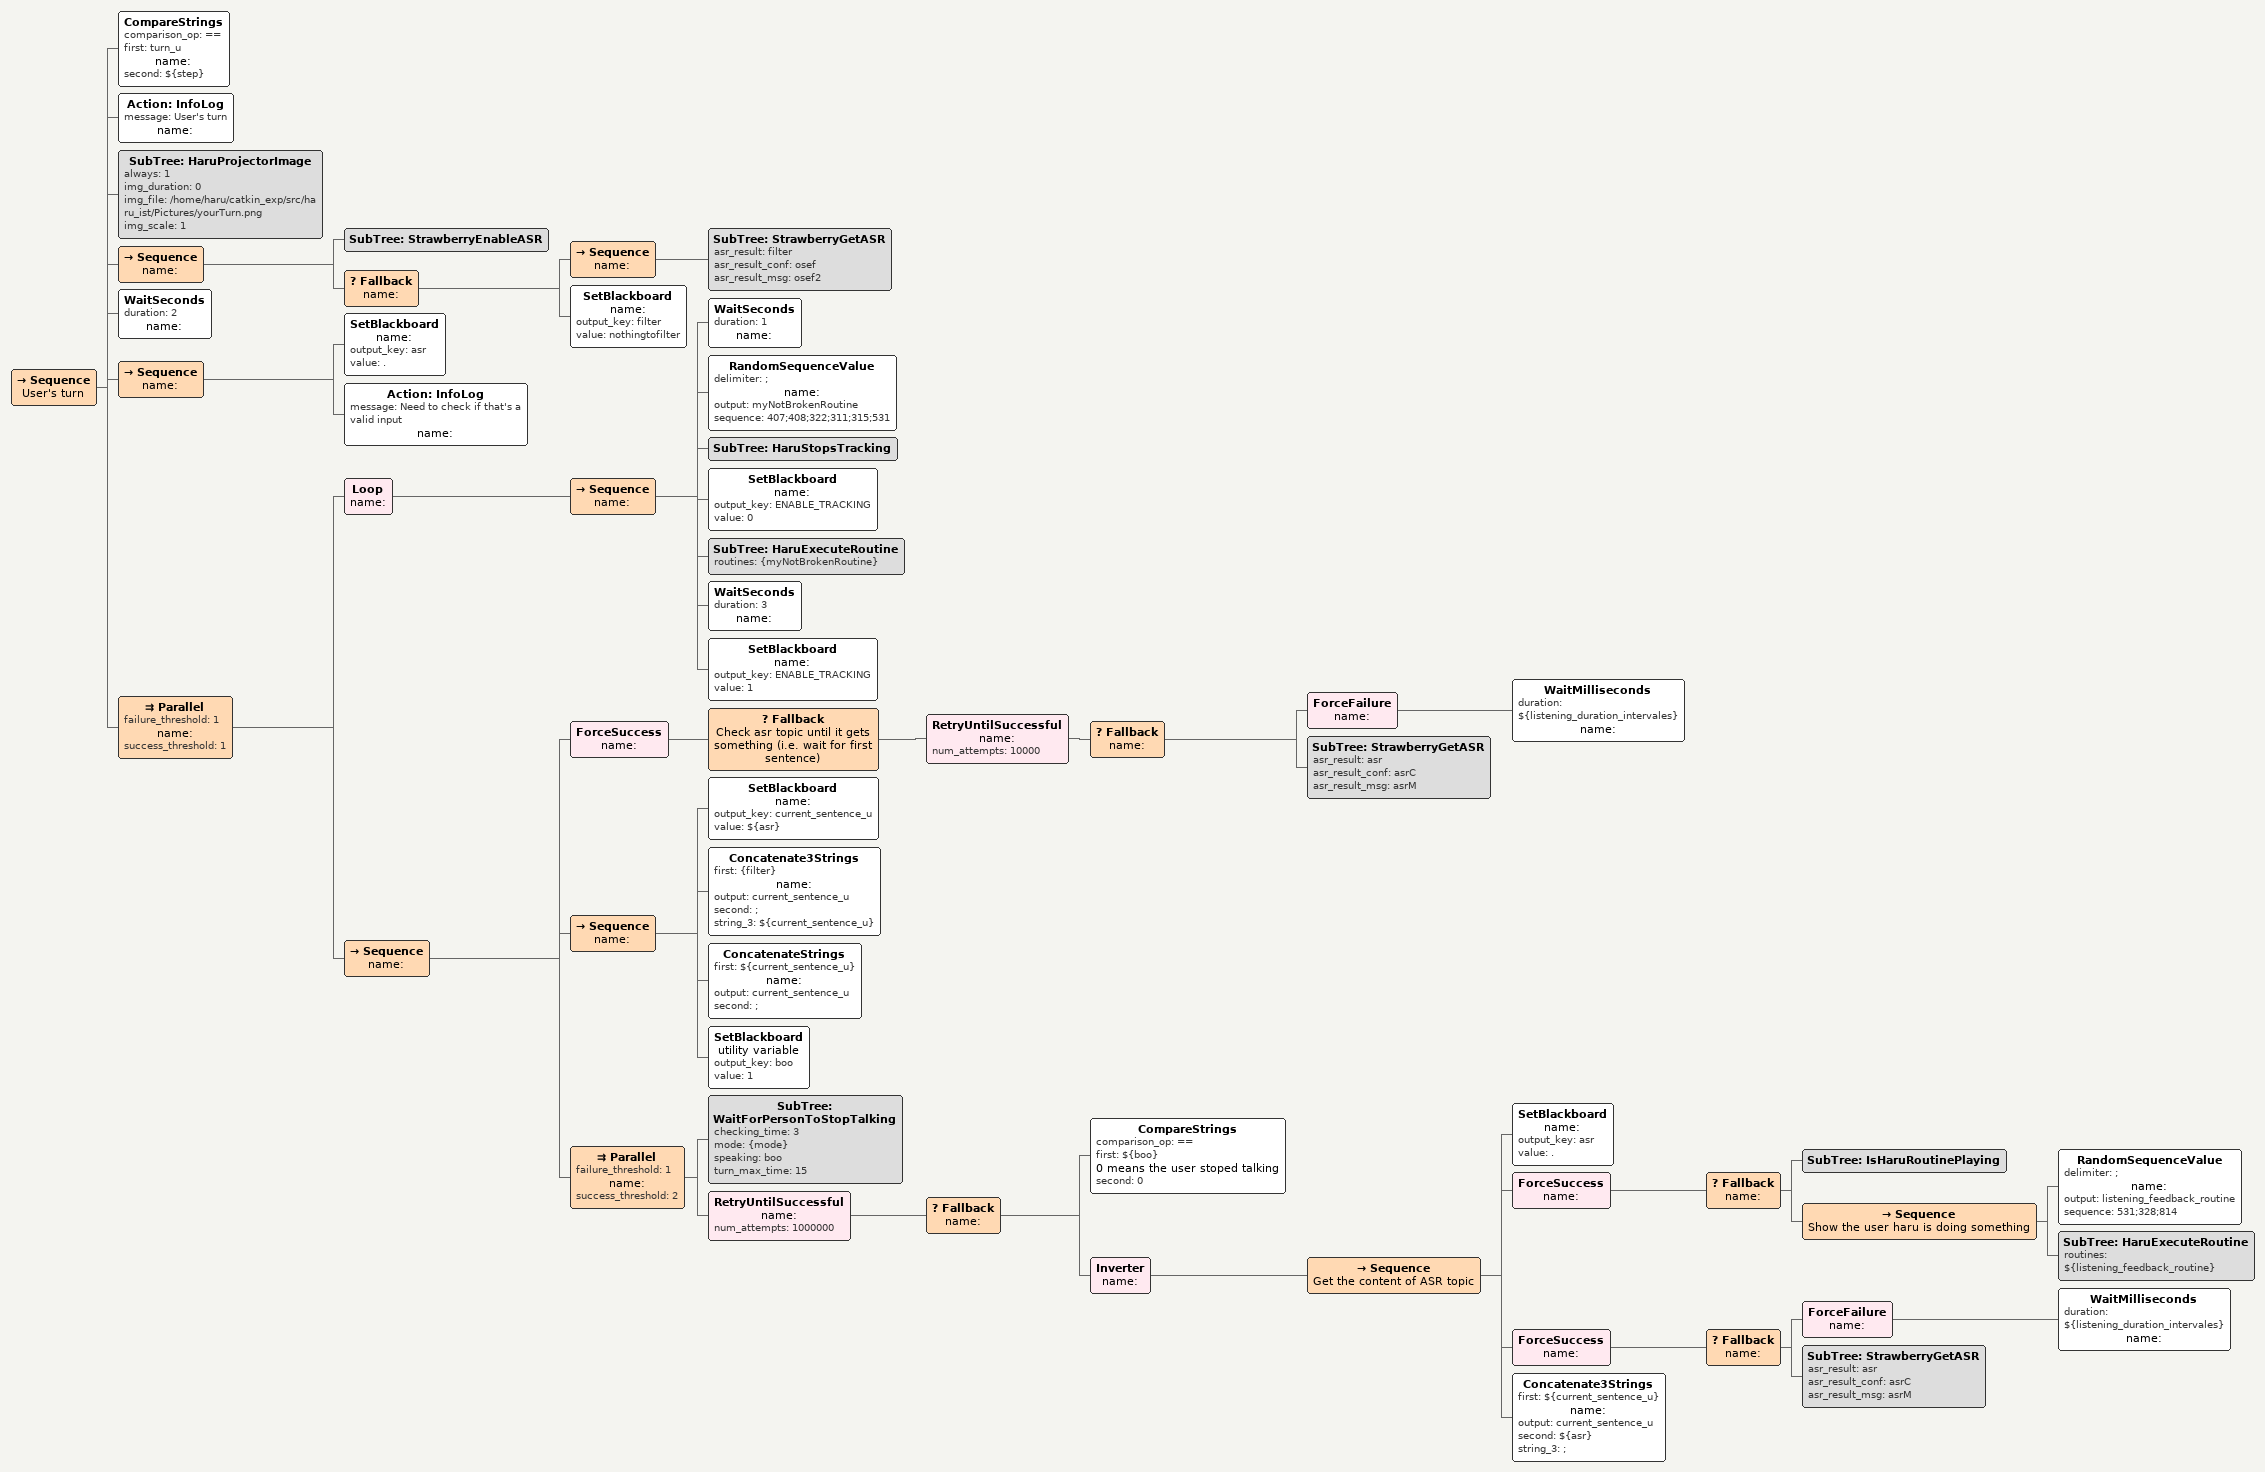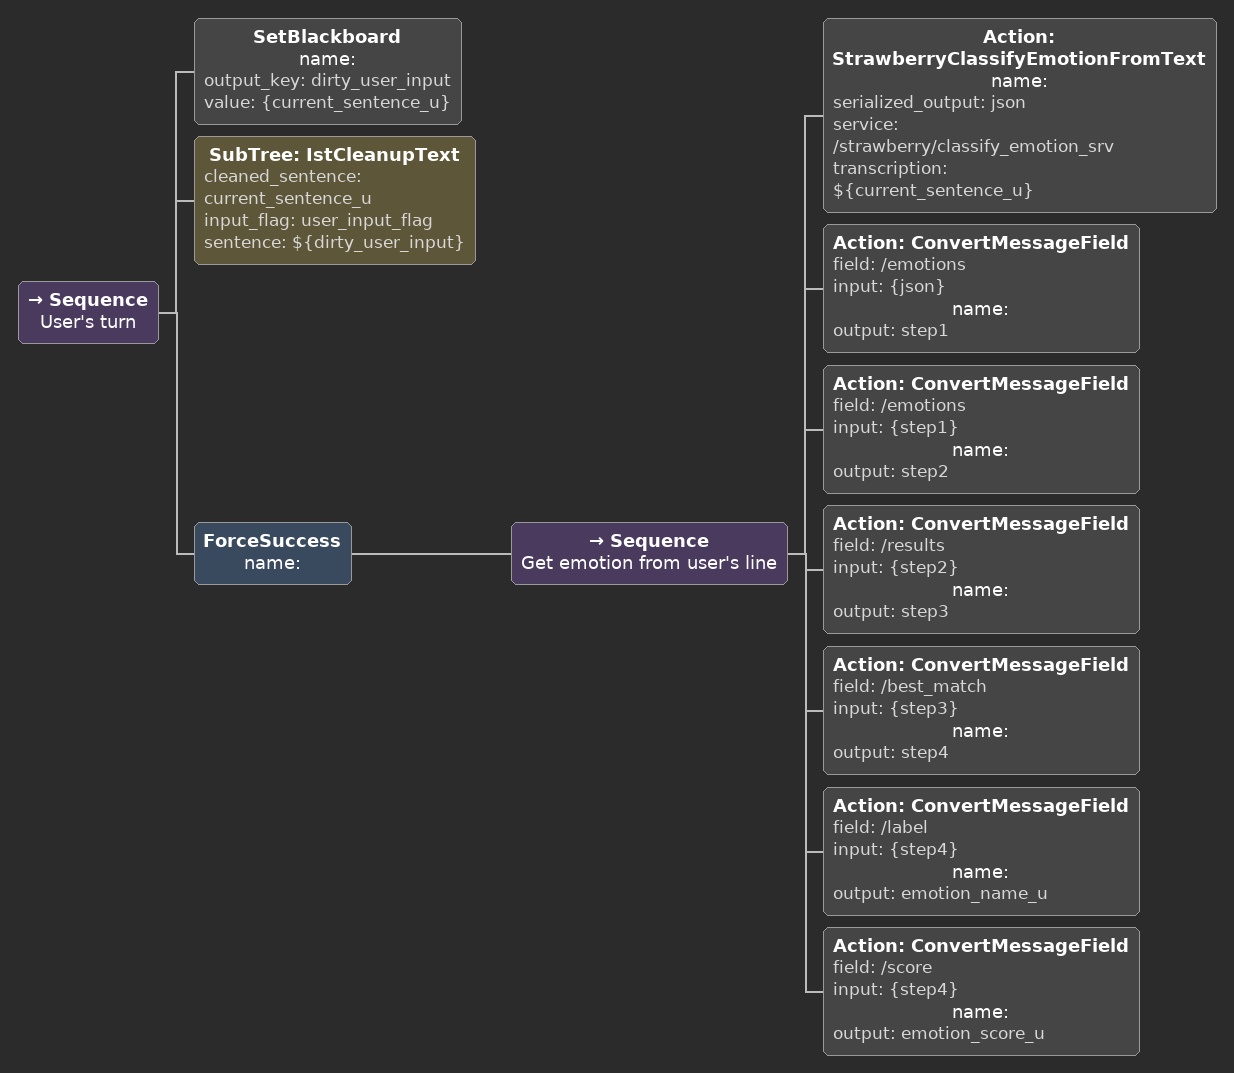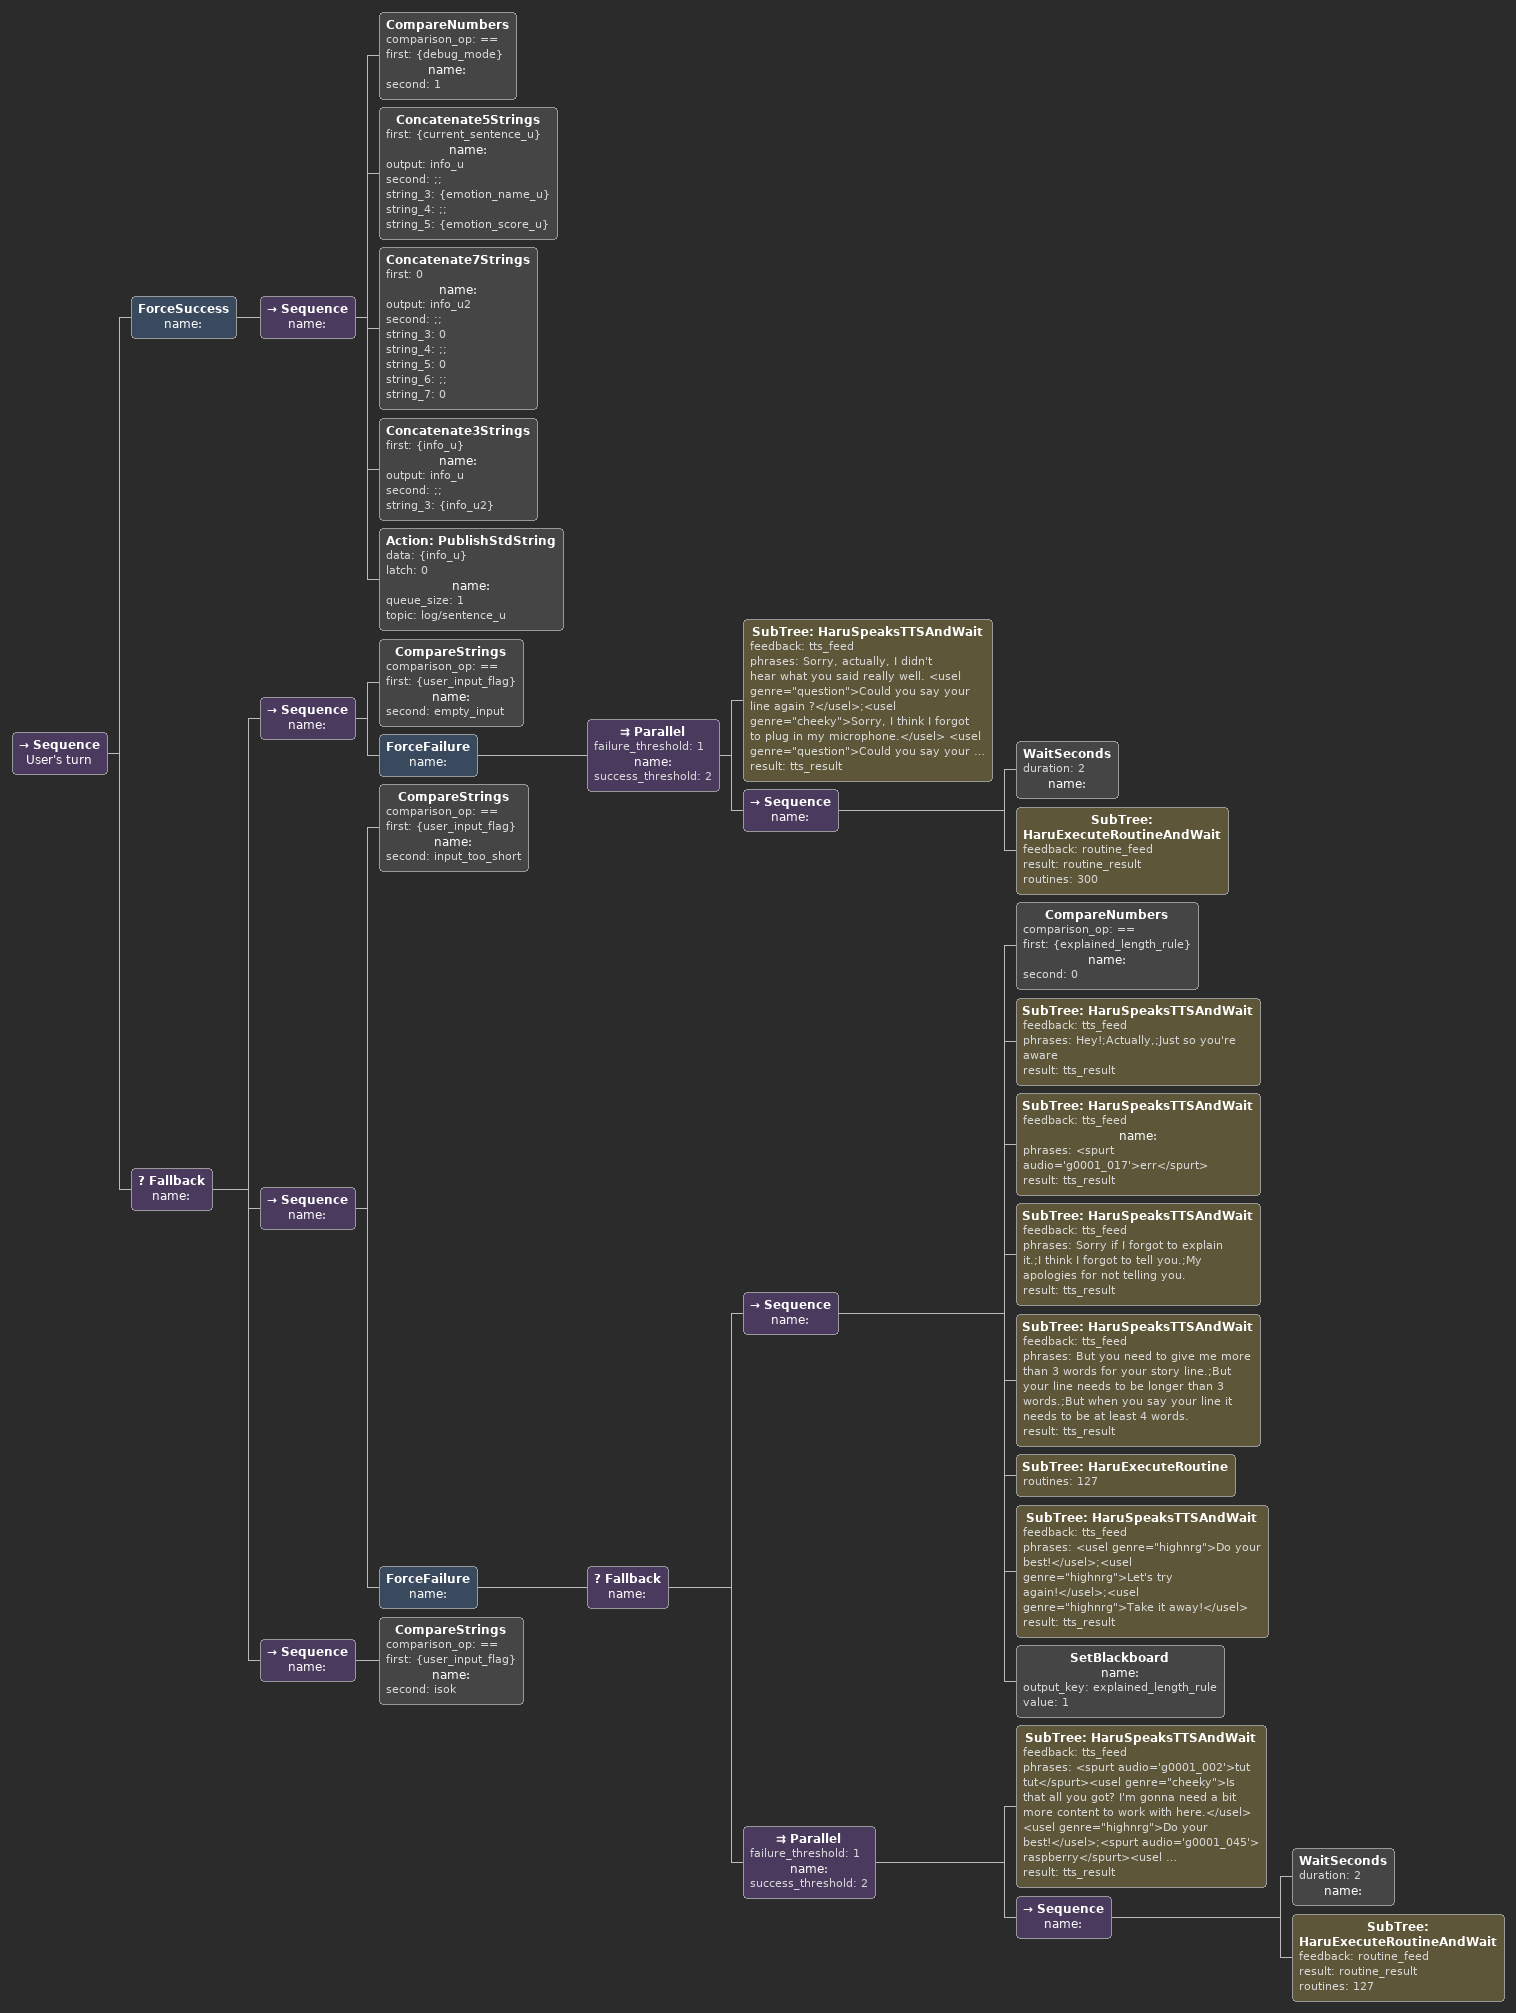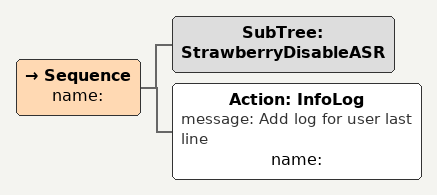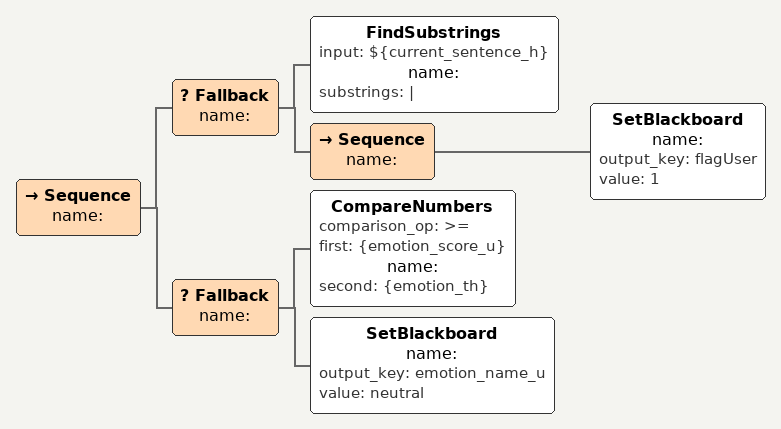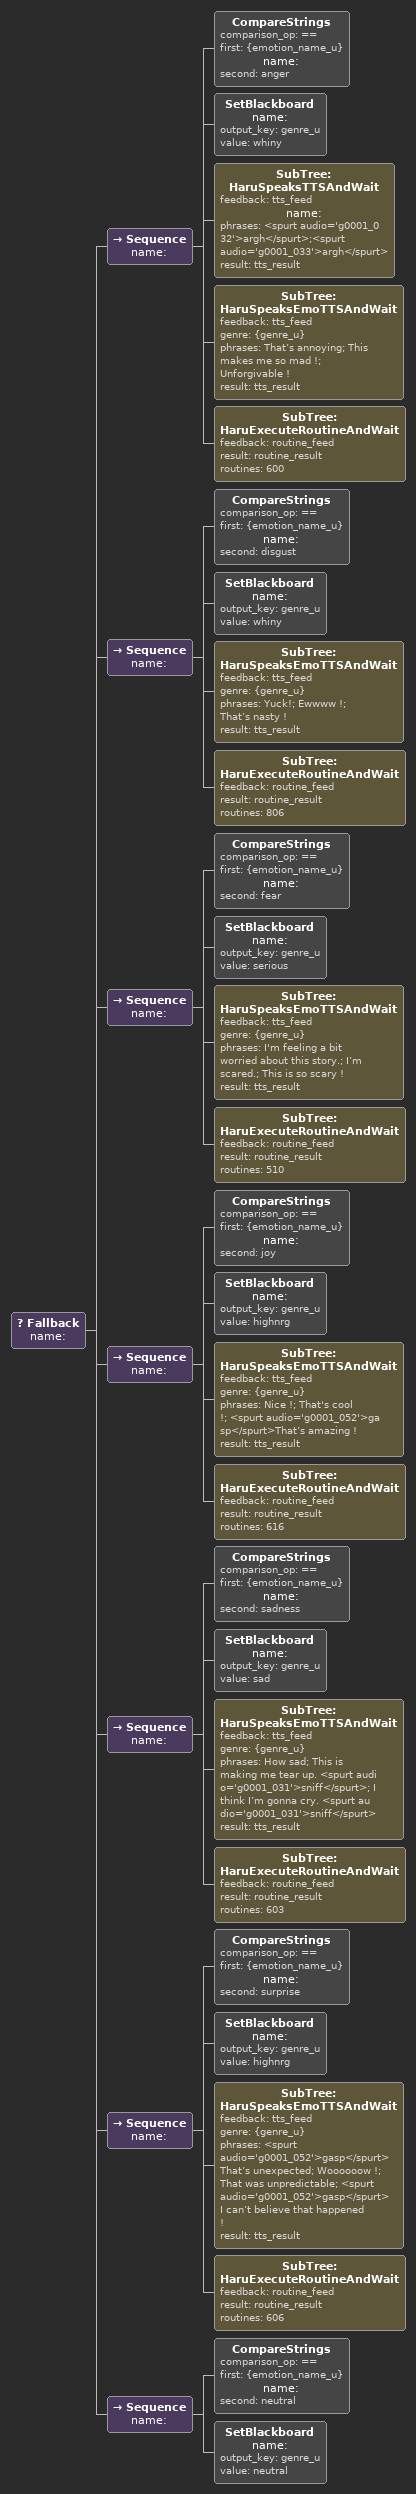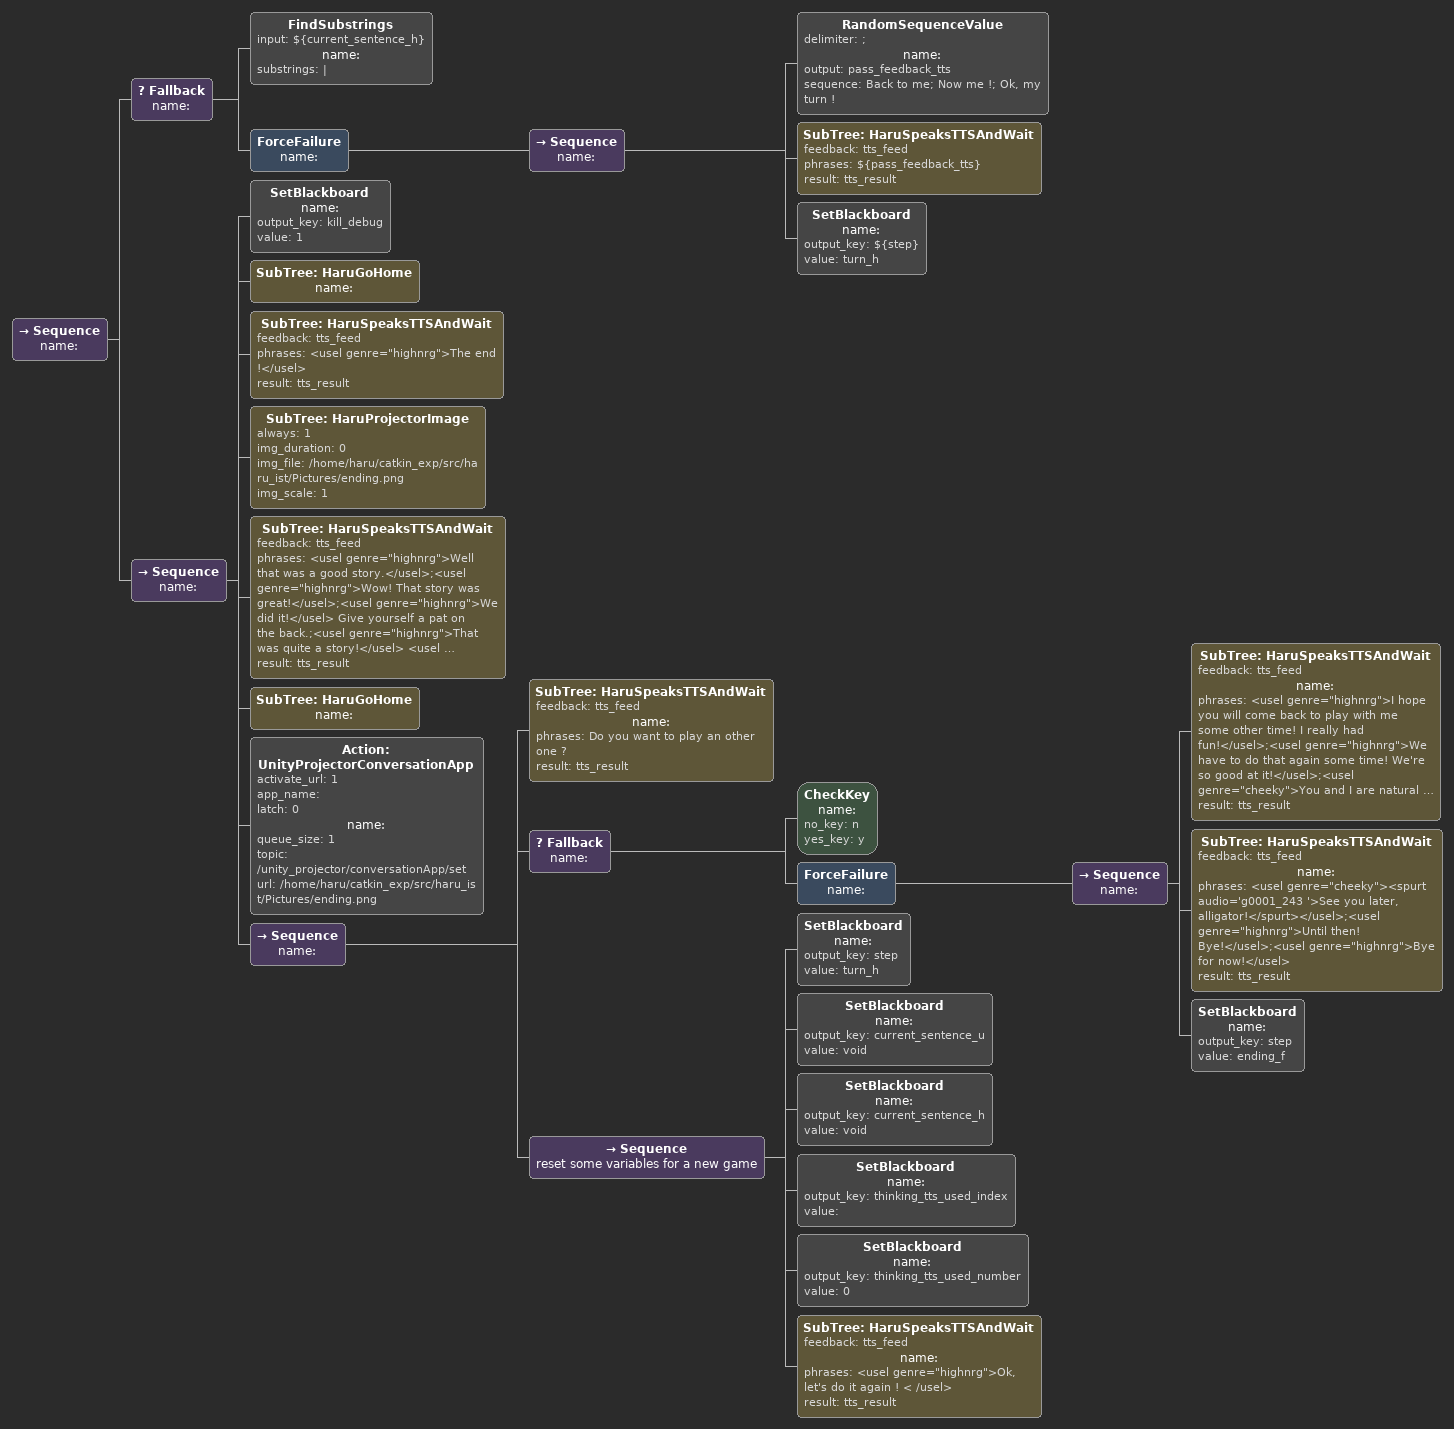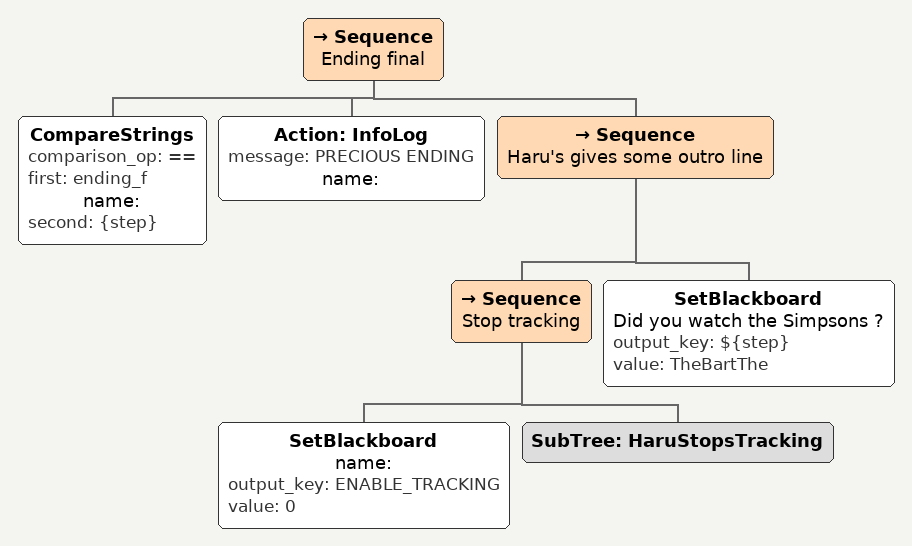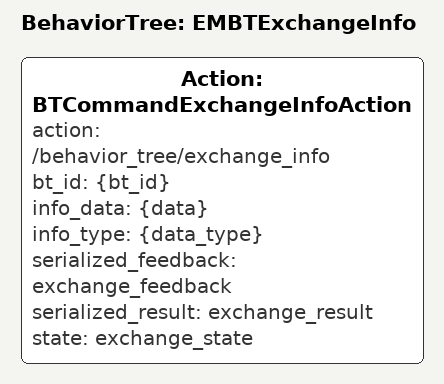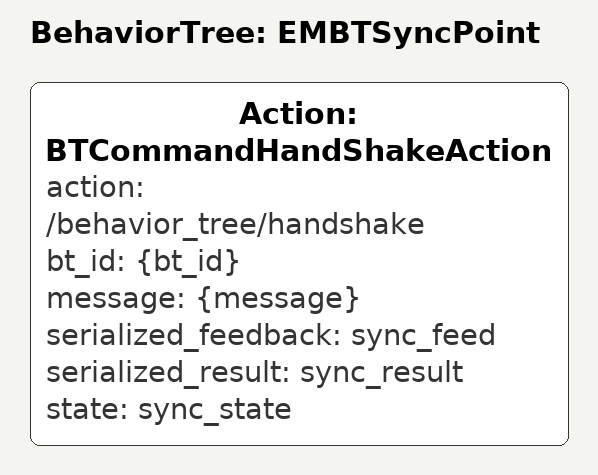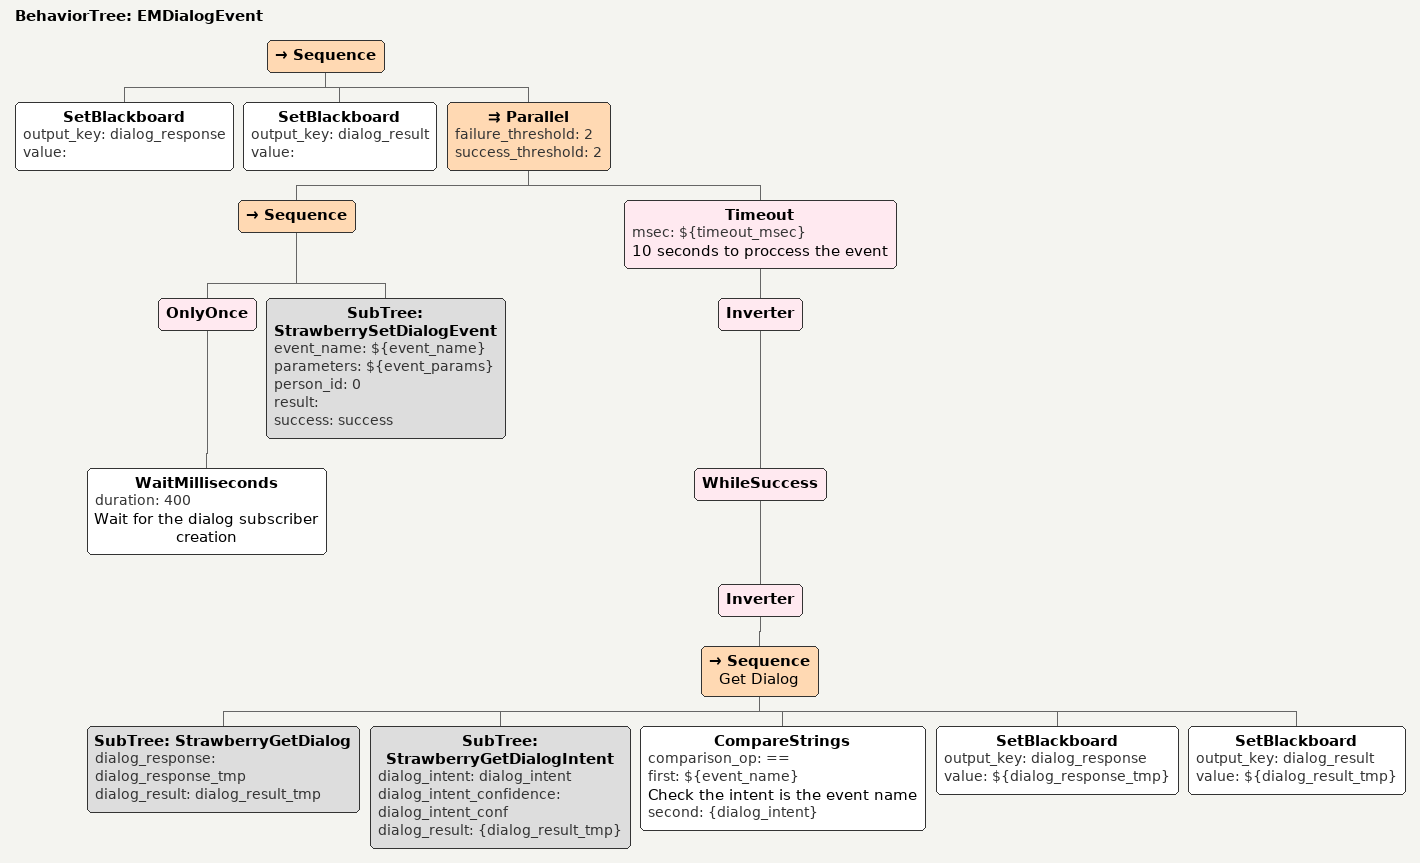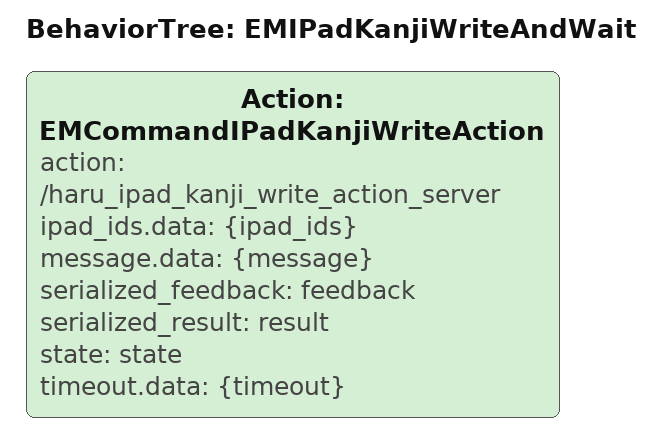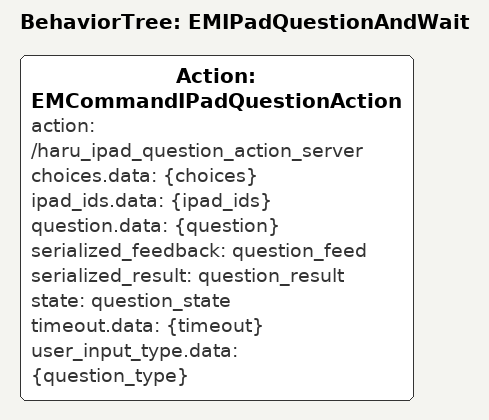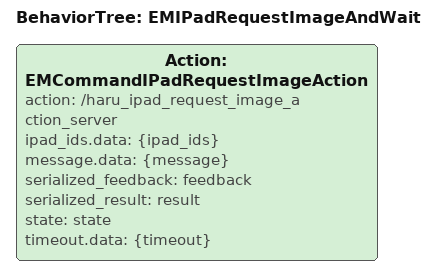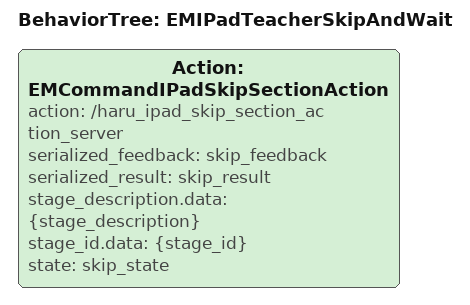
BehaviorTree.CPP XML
<Sequence name="User's turn">
    <CompareStrings comparison_op="==" first="turn_u" name="" second="${step}"/>
    <Action ID="InfoLog" message="User's turn" name=""/>
    <SubTree ID="HaruProjectorImage" always="1" img_duration="0" img_file="/home/haru/catkin_exp/src/haru_ist/Pictures/yourTurn.png" img_scale="1"/>
    <Sequence name="">
        <SubTree ID="StrawberryEnableASR"/>
        <Fallback name="">
            <Sequence name="">
                <SubTree ID="StrawberryGetASR" asr_result="filter" asr_result_conf="osef" asr_result_msg="osef2"/>
            </Sequence>
            <SetBlackboard name="" output_key="filter" value="nothingtofilter"/>
        </Fallback>
    </Sequence>
    <WaitSeconds duration="2" name=""/>
    <Sequence name="">
        <SetBlackboard name="" output_key="asr" value="."/>
        <Action ID="InfoLog" message="Need to check if that's a valid input" name=""/>
    </Sequence>
    <Parallel failure_threshold="1" name="" success_threshold="1">
        <Loop name="">
            <Sequence name="">
                <WaitSeconds duration="1" name=""/>
                <RandomSequenceValue delimiter=";" name="" output="myNotBrokenRoutine" sequence="407;408;322;311;315;531"/>
                <SubTree ID="HaruStopsTracking"/>
                <SetBlackboard name="" output_key="ENABLE_TRACKING" value="0"/>
                <SubTree ID="HaruExecuteRoutine" routines="{myNotBrokenRoutine}"/>
                <WaitSeconds duration="3" name=""/>
                <SetBlackboard name="" output_key="ENABLE_TRACKING" value="1"/>
            </Sequence>
        </Loop>
        <Sequence name="">
            <ForceSuccess name="">
                <Fallback name="Check asr topic until it gets something (i.e. wait for first sentence)">
                    <RetryUntilSuccessful name="" num_attempts="10000">
                        <Fallback name="">
                            <ForceFailure name="">
                                <WaitMilliseconds duration="${listening_duration_intervales}" name=""/>
                            </ForceFailure>
                            <SubTree ID="StrawberryGetASR" asr_result="asr" asr_result_conf="asrC" asr_result_msg="asrM"/>
                        </Fallback>
                    </RetryUntilSuccessful>
                </Fallback>
            </ForceSuccess>
            <Sequence name="">
                <SetBlackboard name="" output_key="current_sentence_u" value="${asr}"/>
                <Concatenate3Strings first="{filter}" name="" output="current_sentence_u" second=";" string_3="${current_sentence_u}"/>
                <ConcatenateStrings first="${current_sentence_u}" name="" output="current_sentence_u" second=";"/>
                <SetBlackboard name="utility variable" output_key="boo" value="1"/>
            </Sequence>
            <Parallel failure_threshold="1" name="" success_threshold="2">
                <SubTree ID="WaitForPersonToStopTalking" checking_time="3" mode="{mode}" speaking="boo" turn_max_time="15"/>
                <RetryUntilSuccessful name="" num_attempts="1000000">
                    <Fallback name="">
                        <CompareStrings comparison_op="==" first="${boo}" name="0 means the user stoped talking" second="0"/>
                        <Inverter name="">
                            <Sequence name="Get the content of ASR topic">
                                <SetBlackboard name="" output_key="asr" value="."/>
                                <ForceSuccess name="">
                                    <Fallback name="">
                                        <SubTree ID="IsHaruRoutinePlaying"/>
                                        <Sequence name="Show the user haru is doing something">
                                            <RandomSequenceValue delimiter=";" name="" output="listening_feedback_routine" sequence="531;328;814"/>
                                            <SubTree ID="HaruExecuteRoutine" routines="${listening_feedback_routine}"/>
                                        </Sequence>
                                    </Fallback>
                                </ForceSuccess>
                                <ForceSuccess name="">
                                    <Fallback name="">
                                        <ForceFailure name="">
                                            <WaitMilliseconds duration="${listening_duration_intervales}" name=""/>
                                        </ForceFailure>
                                        <SubTree ID="StrawberryGetASR" asr_result="asr" asr_result_conf="asrC" asr_result_msg="asrM"/>
                                    </Fallback>
                                </ForceSuccess>
                                <Concatenate3Strings first="${current_sentence_u}" name="" output="current_sentence_u" second="${asr}" string_3=";"/>
                            </Sequence>
                        </Inverter>
                    </Fallback>
                </RetryUntilSuccessful>
            </Parallel>
        </Sequence>
    </Parallel>
</Sequence>

<Sequence name="User's turn">
    <SetBlackboard name="" output_key="dirty_user_input" value="{current_sentence_u}"/>
    <SubTree ID="IstCleanupText" cleaned_sentence="current_sentence_u" input_flag="user_input_flag" sentence="${dirty_user_input}"/>
    <ForceSuccess name="">
        <Sequence name="Get emotion from user's line">
            <Action ID="StrawberryClassifyEmotionFromText" name="" serialized_output="json" service="/strawberry/classify_emotion_srv" transcription="${current_sentence_u}"/>
            <Action ID="ConvertMessageField" field="/emotions" input="{json}" name="" output="step1"/>
            <Action ID="ConvertMessageField" field="/emotions" input="{step1}" name="" output="step2"/>
            <Action ID="ConvertMessageField" field="/results" input="{step2}" name="" output="step3"/>
            <Action ID="ConvertMessageField" field="/best_match" input="{step3}" name="" output="step4"/>
            <Action ID="ConvertMessageField" field="/label" input="{step4}" name="" output="emotion_name_u"/>
            <Action ID="ConvertMessageField" field="/score" input="{step4}" name="" output="emotion_score_u"/>
        </Sequence>
    </ForceSuccess>
</Sequence>

<Sequence name="User's turn">
    <ForceSuccess name="">
        <Sequence name="">
            <CompareNumbers comparison_op="==" first="{debug_mode}" name="" second="1"/>
            <Concatenate5Strings first="{current_sentence_u}" name="" output="info_u" second=";;" string_3="{emotion_name_u}" string_4=";;" string_5="{emotion_score_u}"/>
            <Concatenate7Strings first="0" name="" output="info_u2" second=";;" string_3="0" string_4=";;" string_5="0" string_6=";;" string_7="0"/>
            <Concatenate3Strings first="{info_u}" name="" output="info_u" second=";;" string_3="{info_u2}"/>
            <Action ID="PublishStdString" data="{info_u}" latch="0" name="" queue_size="1" topic="log/sentence_u"/>
        </Sequence>
    </ForceSuccess>
    <Fallback name="">
        <Sequence name="">
            <CompareStrings comparison_op="==" first="{user_input_flag}" name="" second="empty_input"/>
            <ForceFailure name="">
                <Parallel failure_threshold="1" name="" success_threshold="2">
                    <SubTree ID="HaruSpeaksTTSAndWait" feedback="tts_feed" phrases="Sorry, actually, I didn't hear what you said really well. &lt;usel genre=&quot;question&quot;>Could you say your line again ?&lt;/usel>;&lt;usel genre=&quot;cheeky&quot;>Sorry, I think I forgot to plug in my microphone.&lt;/usel> &lt;usel genre=&quot;question&quot;>Could you say your line again ?&lt;/usel>;&lt;usel genre=&quot;cheeky&quot;>I'm sorry, I wasn't really paying attention. &lt;/usel>&lt;usel genre=&quot;question&quot;>Could you say your line again ?&lt;/usel>" result="tts_result"/>
                    <Sequence name="">
                        <WaitSeconds duration="2" name=""/>
                        <SubTree ID="HaruExecuteRoutineAndWait" feedback="routine_feed" result="routine_result" routines="300"/>
                    </Sequence>
                </Parallel>
            </ForceFailure>
        </Sequence>
        <Sequence name="">
            <CompareStrings comparison_op="==" first="{user_input_flag}" name="" second="input_too_short"/>
            <ForceFailure name="">
                <Fallback name="">
                    <Sequence name="">
                        <CompareNumbers comparison_op="==" first="{explained_length_rule}" name="" second="0"/>
                        <SubTree ID="HaruSpeaksTTSAndWait" feedback="tts_feed" phrases="Hey!;Actually,;Just so you're aware" result="tts_result"/>
                        <SubTree ID="HaruSpeaksTTSAndWait" feedback="tts_feed" name="" phrases="&lt;spurt audio='g0001_017'>err&lt;/spurt>" result="tts_result"/>
                        <SubTree ID="HaruSpeaksTTSAndWait" feedback="tts_feed" phrases="		Sorry if I forgot to explain it.;I think I forgot to tell you.;My apologies for not telling you." result="tts_result"/>
                        <SubTree ID="HaruSpeaksTTSAndWait" feedback="tts_feed" phrases="		But you need to give me more than 3 words for your story line.;But your line needs to be longer than 3 words.;But when you say your line it needs to be at least 4 words." result="tts_result"/>
                        <SubTree ID="HaruExecuteRoutine" routines="127"/>
                        <SubTree ID="HaruSpeaksTTSAndWait" feedback="tts_feed" phrases="		&lt;usel genre=&quot;highnrg&quot;>Do your best!&lt;/usel>;&lt;usel genre=&quot;highnrg&quot;>Let's try again!&lt;/usel>;&lt;usel genre=&quot;highnrg&quot;>Take it away!&lt;/usel>" result="tts_result"/>
                        <SetBlackboard name="" output_key="explained_length_rule" value="1"/>
                    </Sequence>
                    <Parallel failure_threshold="1" name="" success_threshold="2">
                        <SubTree ID="HaruSpeaksTTSAndWait" feedback="tts_feed" phrases="&lt;spurt audio='g0001_002'>tut tut&lt;/spurt>&lt;usel genre=&quot;cheeky&quot;>Is that all you got? I'm gonna need a bit more content to work with here.&lt;/usel> &lt;usel genre=&quot;highnrg&quot;>Do your best!&lt;/usel>;&lt;spurt audio='g0001_045'>raspberry&lt;/spurt>&lt;usel genre=&quot;cheeky&quot;>We might need a bit more content to make the story really interesting.&lt;/usel> &lt;usel genre=&quot;highnrg&quot;>Let's go again!&lt;/usel>;&lt;spurt audio='g0001_002'>tut tut&lt;/spurt>&lt;usel genre=&quot;cheeky&quot;>Is this your first time creating a story?&lt;/usel> &lt;usel genre=&quot;whiny&quot;>Give me some more!&lt;/usel>" result="tts_result"/>
                        <Sequence name="">
                            <WaitSeconds duration="2" name=""/>
                            <SubTree ID="HaruExecuteRoutineAndWait" feedback="routine_feed" result="routine_result" routines="127"/>
                        </Sequence>
                    </Parallel>
                </Fallback>
            </ForceFailure>
        </Sequence>
        <Sequence name="">
            <CompareStrings comparison_op="==" first="{user_input_flag}" name="" second="isok"/>
        </Sequence>
    </Fallback>
</Sequence>

<Sequence name="">
    <SubTree ID="StrawberryDisableASR"/>
    <Action ID="InfoLog" message="Add log for user last line" name=""/>
</Sequence>

<Sequence name="">
    <Fallback name="">
        <FindSubstrings input="${current_sentence_h}" name="" substrings="|"/>
        <Sequence name="">
            <SetBlackboard name="" output_key="flagUser" value="1"/>
        </Sequence>
    </Fallback>
    <Fallback name="">
        <CompareNumbers comparison_op=">=" first="{emotion_score_u}" name="" second="{emotion_th}"/>
        <SetBlackboard name="" output_key="emotion_name_u" value="neutral"/>
    </Fallback>
</Sequence>

<Fallback name="">
    <Sequence name="">
        <CompareStrings comparison_op="==" first="{emotion_name_u}" name="" second="anger"/>
        <SetBlackboard name="" output_key="genre_u" value="whiny"/>
        <SubTree ID="HaruSpeaksTTSAndWait" feedback="tts_feed" name="" phrases="&lt;spurt audio='g0001_032'>argh&lt;/spurt>;&lt;spurt audio='g0001_033'>argh&lt;/spurt>" result="tts_result"/>
        <SubTree ID="HaruSpeaksEmoTTSAndWait" feedback="tts_feed" genre="{genre_u}" phrases="That’s annoying; This makes me so mad !; Unforgivable ! " result="tts_result"/>
        <SubTree ID="HaruExecuteRoutineAndWait" feedback="routine_feed" result="routine_result" routines="600"/>
    </Sequence>
    <Sequence name="">
        <CompareStrings comparison_op="==" first="{emotion_name_u}" name="" second="disgust"/>
        <SetBlackboard name="" output_key="genre_u" value="whiny"/>
        <SubTree ID="HaruSpeaksEmoTTSAndWait" feedback="tts_feed" genre="{genre_u}" phrases="Yuck!; Ewwww !; That’s nasty !" result="tts_result"/>
        <SubTree ID="HaruExecuteRoutineAndWait" feedback="routine_feed" result="routine_result" routines="806"/>
    </Sequence>
    <Sequence name="">
        <CompareStrings comparison_op="==" first="{emotion_name_u}" name="" second="fear"/>
        <SetBlackboard name="" output_key="genre_u" value="serious"/>
        <SubTree ID="HaruSpeaksEmoTTSAndWait" feedback="tts_feed" genre="{genre_u}" phrases="I'm feeling a bit worried about this story.; I’m scared.; This is so scary !" result="tts_result"/>
        <SubTree ID="HaruExecuteRoutineAndWait" feedback="routine_feed" result="routine_result" routines="510"/>
    </Sequence>
    <Sequence name="">
        <CompareStrings comparison_op="==" first="{emotion_name_u}" name="" second="joy"/>
        <SetBlackboard name="" output_key="genre_u" value="highnrg"/>
        <SubTree ID="HaruSpeaksEmoTTSAndWait" feedback="tts_feed" genre="{genre_u}" phrases="Nice !; That's cool !;  &lt;spurt audio='g0001_052'>gasp&lt;/spurt>That’s amazing !" result="tts_result"/>
        <SubTree ID="HaruExecuteRoutineAndWait" feedback="routine_feed" result="routine_result" routines="616"/>
    </Sequence>
    <Sequence name="">
        <CompareStrings comparison_op="==" first="{emotion_name_u}" name="" second="sadness"/>
        <SetBlackboard name="" output_key="genre_u" value="sad"/>
        <SubTree ID="HaruSpeaksEmoTTSAndWait" feedback="tts_feed" genre="{genre_u}" phrases="How sad; This is making me tear up. &lt;spurt audio='g0001_031'>sniff&lt;/spurt>; I think I’m gonna cry. &lt;spurt audio='g0001_031'>sniff&lt;/spurt>" result="tts_result"/>
        <SubTree ID="HaruExecuteRoutineAndWait" feedback="routine_feed" result="routine_result" routines="603"/>
    </Sequence>
    <Sequence name="">
        <CompareStrings comparison_op="==" first="{emotion_name_u}" name="" second="surprise"/>
        <SetBlackboard name="" output_key="genre_u" value="highnrg"/>
        <SubTree ID="HaruSpeaksEmoTTSAndWait" feedback="tts_feed" genre="{genre_u}" phrases="&lt;spurt audio='g0001_052'>gasp&lt;/spurt> That’s unexpected; Woooooow !;  That was unpredictable; &lt;spurt audio='g0001_052'>gasp&lt;/spurt> I can’t believe that happened !" result="tts_result"/>
        <SubTree ID="HaruExecuteRoutineAndWait" feedback="routine_feed" result="routine_result" routines="606"/>
    </Sequence>
    <Sequence name="">
        <CompareStrings comparison_op="==" first="{emotion_name_u}" name="" second="neutral"/>
        <SetBlackboard name="" output_key="genre_u" value="neutral"/>
    </Sequence>
</Fallback>

<Sequence name="">
    <Fallback name="">
        <FindSubstrings input="${current_sentence_h}" name="" substrings="|"/>
        <ForceFailure name="">
            <Sequence name="">
                <RandomSequenceValue delimiter=";" name="" output="pass_feedback_tts" sequence="Back to me; Now me !; Ok, my turn !"/>
                <SubTree ID="HaruSpeaksTTSAndWait" feedback="tts_feed" phrases="${pass_feedback_tts}" result="tts_result"/>
                <SetBlackboard name="" output_key="${step}" value="turn_h"/>
            </Sequence>
        </ForceFailure>
    </Fallback>
    <Sequence name="">
        <SetBlackboard name="" output_key="kill_debug" value="1"/>
        <SubTree ID="HaruGoHome" name=""/>
        <SubTree ID="HaruSpeaksTTSAndWait" feedback="tts_feed" phrases="&lt;usel genre=&quot;highnrg&quot;>The end !&lt;/usel>" result="tts_result"/>
        <SubTree ID="HaruProjectorImage" always="1" img_duration="0" img_file="/home/haru/catkin_exp/src/haru_ist/Pictures/ending.png" img_scale="1"/>
        <SubTree ID="HaruSpeaksTTSAndWait" feedback="tts_feed" phrases="&lt;usel genre=&quot;highnrg&quot;>Well that was a good story.&lt;/usel>;&lt;usel genre=&quot;highnrg&quot;>Wow! That story was great!&lt;/usel>;&lt;usel genre=&quot;highnrg&quot;>We did it!&lt;/usel> Give yourself a pat on the back.;&lt;usel genre=&quot;highnrg&quot;>That was quite a story!&lt;/usel> &lt;usel genre=&quot;cheeky&quot;>I don’t know about you, but I was on the edge of my seat the whole time.&lt;/usel>;&lt;usel genre=&quot;highnrg&quot;>OK, are we geniuses? Cause I think we might be geniuses!&lt;/usel>" result="tts_result"/>
        <SubTree ID="HaruGoHome" name=""/>
        <Action ID="UnityProjectorConversationApp" activate_url="1" app_name="" latch="0" name="" queue_size="1" topic="/unity_projector/conversationApp/set" url="/home/haru/catkin_exp/src/haru_ist/Pictures/ending.png"/>
        <Sequence name="">
            <SubTree ID="HaruSpeaksTTSAndWait" feedback="tts_feed" name="" phrases="Do you want to play an other one ?" result="tts_result"/>
            <Fallback name="">
                <CheckKey name="" no_key="n" yes_key="y"/>
                <ForceFailure name="">
                    <Sequence name="">
                        <SubTree ID="HaruSpeaksTTSAndWait" feedback="tts_feed" name="" phrases="&lt;usel genre=&quot;highnrg&quot;>I hope you will come back to play with me some other time! I really had fun!&lt;/usel>;&lt;usel genre=&quot;highnrg&quot;>We have to do that again some time! We're so good at it!&lt;/usel>;&lt;usel genre=&quot;cheeky&quot;>You and I are natural storytellers.&lt;/usel> &lt;usel genre=&quot;highnrg&quot;>We should play that game again some time!&lt;/usel>;&lt;usel genre=&quot;highnrg&quot;>I couldn’t have done it without you.&lt;/usel> &lt;usel genre=&quot;cheeky&quot;>Or at least, it wouldn’t have been as fun.&lt;/usel> &lt;usel genre=&quot;highnrg&quot;>I really hope we can play again some time.&lt;/usel>;&lt;usel genre=&quot;highnrg&quot;>I knew we could tell an amazing story if we worked together, but I didn’t know it would be that much fun.&lt;/usel>" result="tts_result"/>
                        <SubTree ID="HaruSpeaksTTSAndWait" feedback="tts_feed" name="" phrases="&lt;usel genre=&quot;cheeky&quot;>&lt;spurt audio='g0001_243 '>See you later, alligator!&lt;/spurt>&lt;/usel>;&lt;usel genre=&quot;highnrg&quot;>Until then! Bye!&lt;/usel>;&lt;usel genre=&quot;highnrg&quot;>Bye for now!&lt;/usel>" result="tts_result"/>
                        <SetBlackboard name="" output_key="step" value="ending_f"/>
                    </Sequence>
                </ForceFailure>
            </Fallback>
            <Sequence name="reset some variables for a new game">
                <SetBlackboard name="" output_key="step" value="turn_h"/>
                <SetBlackboard name="" output_key="current_sentence_u" value="void"/>
                <SetBlackboard name="" output_key="current_sentence_h" value="void"/>
                <SetBlackboard name="" output_key="thinking_tts_used_index" value=""/>
                <SetBlackboard name="" output_key="thinking_tts_used_number" value="0"/>
                <SubTree ID="HaruSpeaksTTSAndWait" feedback="tts_feed" name="" phrases="&lt;usel genre=&quot;highnrg&quot;>Ok, let's do it again ! &lt; /usel>" result="tts_result"/>
            </Sequence>
        </Sequence>
    </Sequence>
</Sequence>

<Sequence name="Ending final">
    <CompareStrings comparison_op="==" first="ending_f" name="" second="{step}"/>
    <Action ID="InfoLog" message="PRECIOUS ENDING" name=""/>
    <Sequence name="Haru's gives some outro line">
        <Sequence name="Stop tracking">
            <SetBlackboard name="" output_key="ENABLE_TRACKING" value="0"/>
            <SubTree ID="HaruStopsTracking"/>
        </Sequence>
        <SetBlackboard name="Did you watch the Simpsons ?" output_key="${step}" value="TheBartThe"/>
    </Sequence>
</Sequence>

<BehaviorTree ID="EMBTExchangeInfo">
    <Action ID="BTCommandExchangeInfoAction" action="/behavior_tree/exchange_info" bt_id="{bt_id}" info_data="{data}" info_type="{data_type}" serialized_feedback="exchange_feedback" serialized_result="exchange_result" state="exchange_state"/>
</BehaviorTree>

<BehaviorTree ID="EMBTSyncPoint">
    <Action ID="BTCommandHandShakeAction" action="/behavior_tree/handshake" bt_id="{bt_id}" message="{message}" serialized_feedback="sync_feed" serialized_result="sync_result" state="sync_state"/>
</BehaviorTree>

<BehaviorTree ID="EMDialogEvent">
    <Sequence>
        <SetBlackboard output_key="dialog_response" value=""/>
        <SetBlackboard output_key="dialog_result" value=""/>
        <Parallel failure_threshold="2" success_threshold="2">
            <Sequence>
                <OnlyOnce>
                    <WaitMilliseconds duration="400" name="Wait for the dialog subscriber creation"/>
                </OnlyOnce>
                <SubTree ID="StrawberrySetDialogEvent" event_name="${event_name}" parameters="${event_params}" person_id="0" result="" success="success"/>
            </Sequence>
            <Timeout msec="${timeout_msec}" name="10 seconds to proccess the event  ">
                <Inverter>
                    <WhileSuccess>
                        <Inverter>
                            <Sequence name="Get Dialog">
                                <SubTree ID="StrawberryGetDialog" dialog_response="dialog_response_tmp" dialog_result="dialog_result_tmp"/>
                                <SubTree ID="StrawberryGetDialogIntent" dialog_intent="dialog_intent" dialog_intent_confidence="dialog_intent_conf" dialog_result="{dialog_result_tmp}"/>
                                <CompareStrings comparison_op="==" first="${event_name}" name="Check the intent is the event name" second="{dialog_intent}"/>
                                <SetBlackboard output_key="dialog_response" value="${dialog_response_tmp}"/>
                                <SetBlackboard output_key="dialog_result" value="${dialog_result_tmp}"/>
                            </Sequence>
                        </Inverter>
                    </WhileSuccess>
                </Inverter>
            </Timeout>
        </Parallel>
    </Sequence>
</BehaviorTree>

<BehaviorTree ID="EMIPadKanjiWriteAndWait">
    <Action ID="EMCommandIPadKanjiWriteAction" action="/haru_ipad_kanji_write_action_server" ipad_ids.data="{ipad_ids}" message.data="{message}" serialized_feedback="feedback" serialized_result="result" state="state" timeout.data="{timeout}"/>
</BehaviorTree>

<BehaviorTree ID="EMIPadQuestionAndWait">
    <Action ID="EMCommandIPadQuestionAction" action="/haru_ipad_question_action_server" choices.data="{choices}" ipad_ids.data="{ipad_ids}" question.data="{question}" serialized_feedback="question_feed" serialized_result="question_result" state="question_state" timeout.data="{timeout}" user_input_type.data="{question_type}"/>
</BehaviorTree>

<BehaviorTree ID="EMIPadRequestImageAndWait">
    <Action ID="EMCommandIPadRequestImageAction" action="/haru_ipad_request_image_action_server" ipad_ids.data="{ipad_ids}" message.data="{message}" serialized_feedback="feedback" serialized_result="result" state="state" timeout.data="{timeout}"/>
</BehaviorTree>

<BehaviorTree ID="EMIPadTeacherSkipAndWait">
    <Action ID="EMCommandIPadSkipSectionAction" action="/haru_ipad_skip_section_action_server" serialized_feedback="skip_feedback" serialized_result="skip_result" stage_description.data="{stage_description}" stage_id.data="{stage_id}" state="skip_state"/>
</BehaviorTree>
